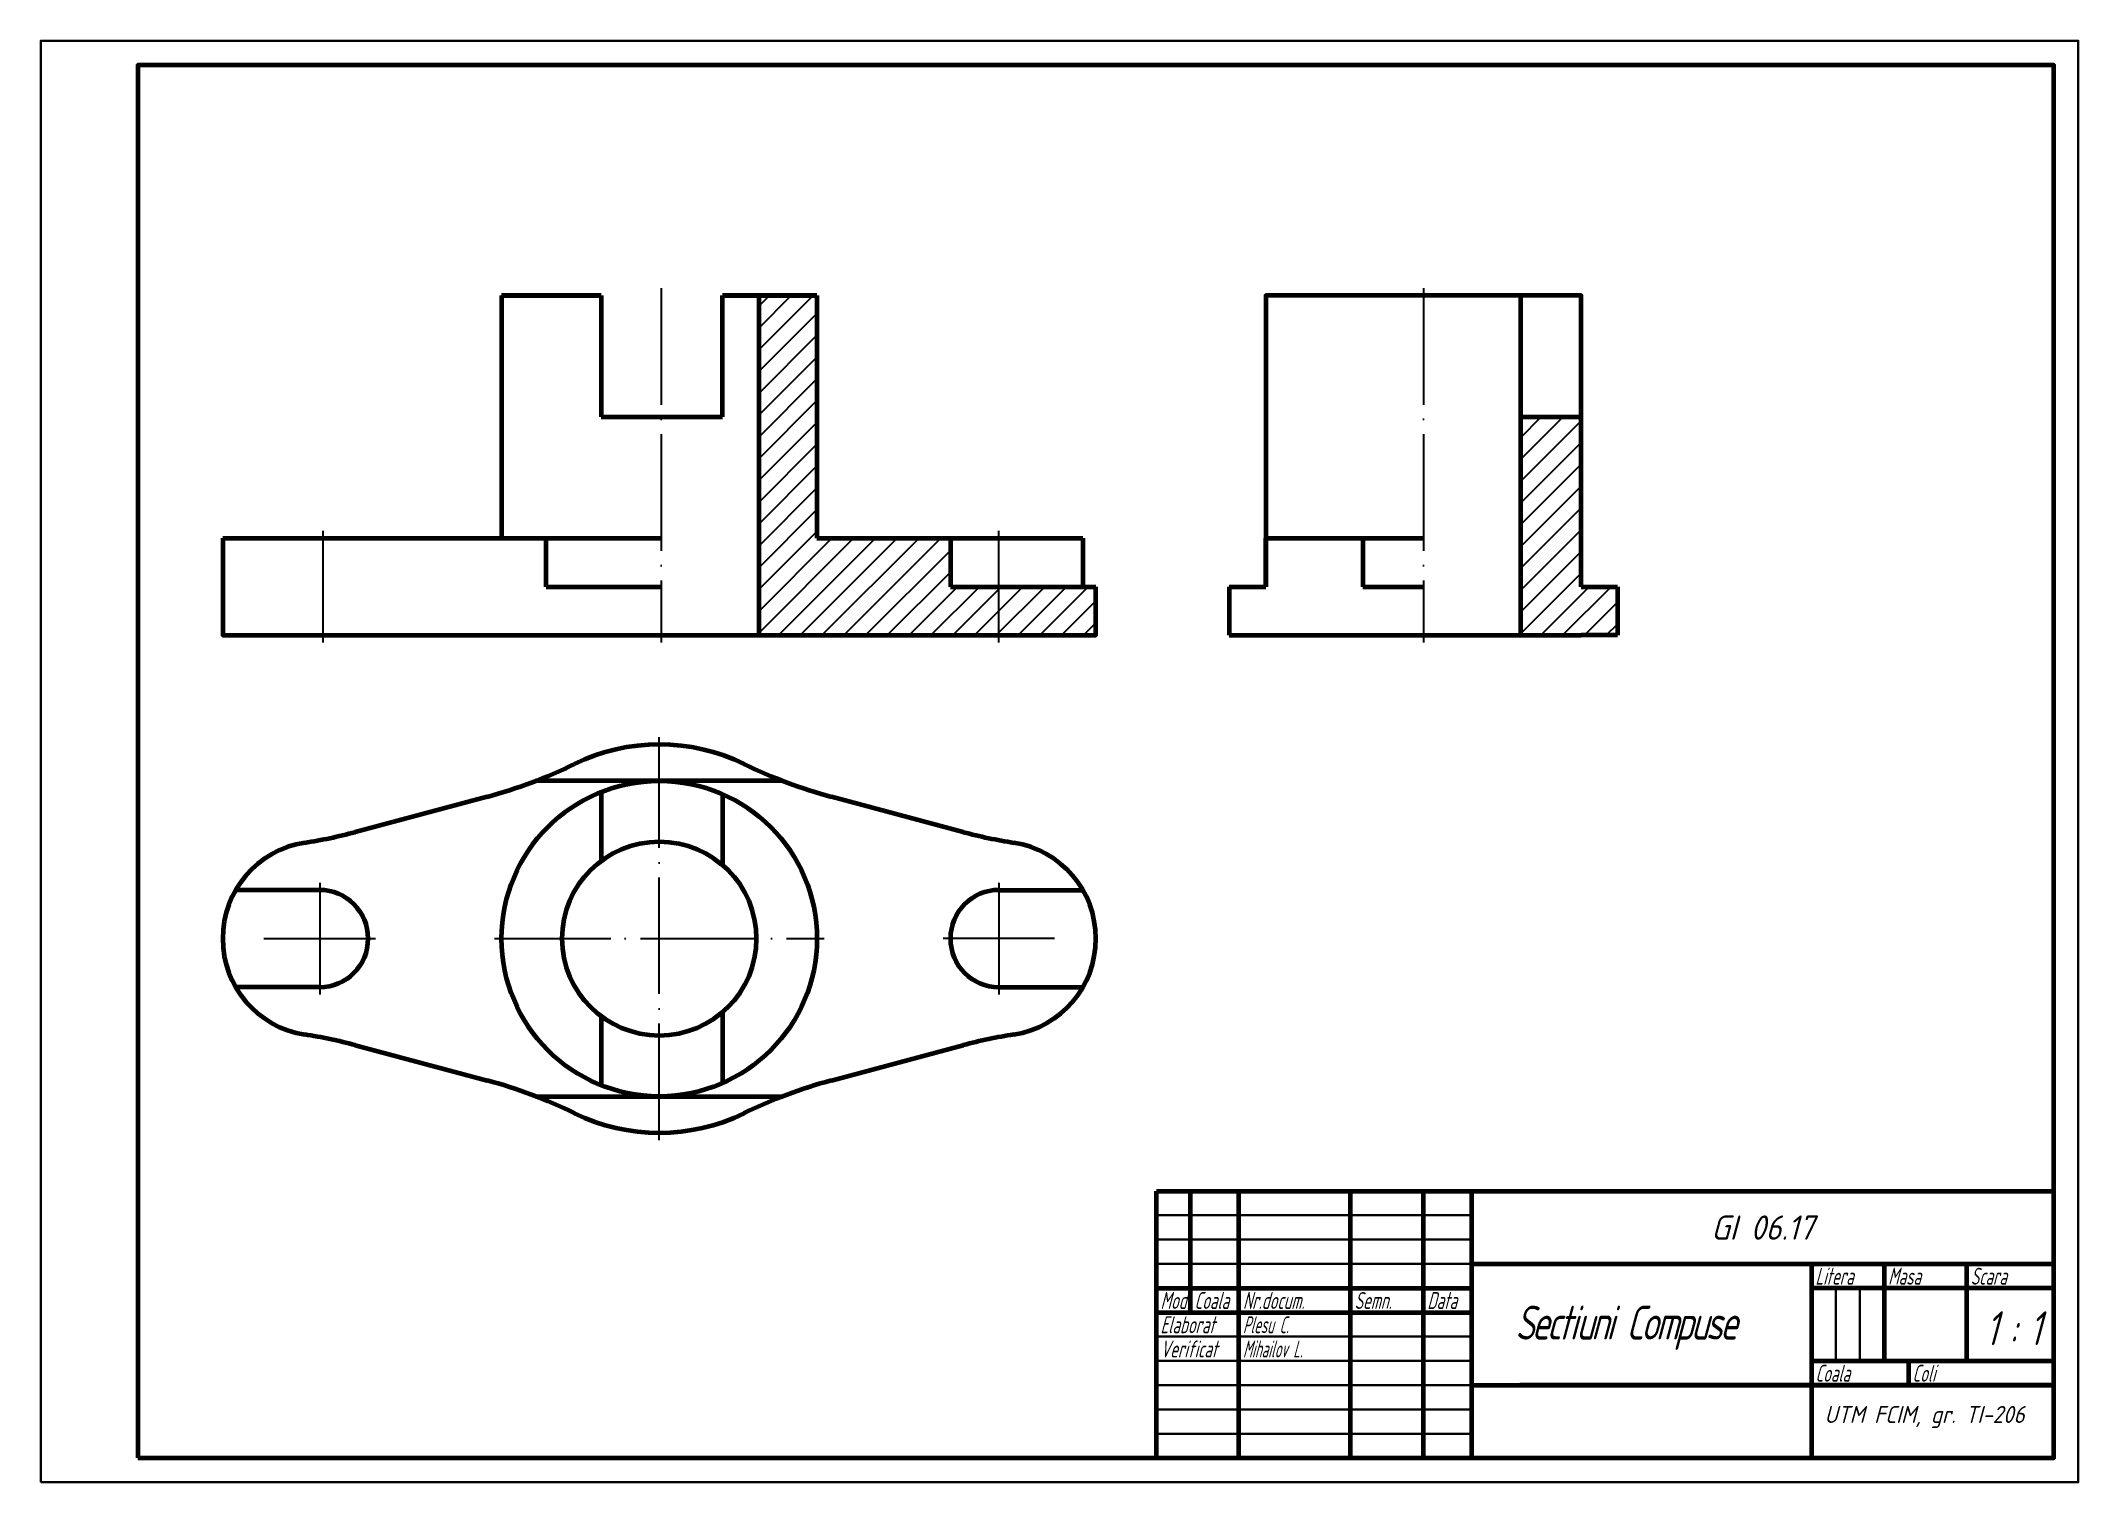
# Model space of a CAD drawing. Header units: millimetres. Extents: x 0 to 420, y 0 to 297.
import ezdxf
from ezdxf.enums import TextEntityAlignment as Align

# ---------------------------------------------------------------- set-up
doc = ezdxf.new("R2010")
doc.units = ezdxf.units.MM
doc.linetypes.add('ACAD_ISO04W100', pattern=[30, 24, -3, 0, -3])
for name, color, linetype, lineweight in [('Axe', 92, 'ACAD_ISO04W100', 30), ('Contur', 12, 'Continuous', 70), ('Hasura', 31, 'ACAD_ISO04W100', 30), ('Subtire', 53, 'Continuous', 35), ('text3.5', 21, 'Continuous', 35), ('text5', 221, 'Continuous', 50), ('text7', 130, 'Continuous', 70)]:
    doc.layers.add(name, color=color, linetype=linetype, lineweight=lineweight)
doc.styles.get("Standard").update_dxf_attribs({"font": 'isocp.shx', "oblique": 15})

msp = doc.modelspace()

# ---------------------------------------------------------------- hatches: boundary and pattern name
at = {"layer": 'Hasura'}
h = msp.add_hatch(dxfattribs=at)
h.set_pattern_fill('ANSI31', color=256)
h.paths.add_polyline_path([(217.5, 184.51), (187.5, 184.51), (187.5, 194.51), (160, 194.51), (160, 244.51), (148, 244.51), (148, 174.51), (217.5, 174.51)])
h = msp.add_hatch(dxfattribs=at)
h.set_pattern_fill('ANSI31', color=256)
h.paths.add_polyline_path([(317.5, 219.51), (305, 219.51), (305, 174.51), (317.5, 174.51), (325, 174.51), (325, 184.51), (317.5, 184.51)])

# ---------------------------------------------------------------- linework, layer by layer
at = {"layer": 'Axe'}
for p, q in [((127.86, 246.01), (127.86, 173.01)), ((285, 246.01), (285, 173.01)), ((58.22, 173.01), (58.22, 196.01)), ((197.5, 173.01), (197.5, 196.01)), ((127.5, 70.51), (127.5, 153.51)), ((57.5, 123.51), (57.5, 100.51)), ((197.5, 123.51), (197.5, 100.51)), ((46, 112.01), (69, 112.01)), ((93.5, 112.01), (161.5, 112.01)), ((209, 112.01), (186, 112.01))]:
    msp.add_line(p, q, dxfattribs=at)
at = {"layer": 'Contur'}
for p, q in [((95, 244.51), (115.5, 244.51)), ((95, 244.51), (95, 194.51)), ((95, 244.51), (115.5, 244.51)), ((115.5, 244.51), (115.5, 219.51)), ((140.5, 219.51), (140.5, 244.51)), ((140.5, 244.51), (160, 244.51)), ((148, 244.51), (148, 174.51)), ((160, 244.51), (160, 194.51)), ((305, 244.51), (305, 174.51)), ((115.5, 219.51), (140.5, 219.51)), ((305, 219.51), (317.5, 219.51)), ((37.5, 194.51), (127.86, 194.51)), ((104.18, 184.51), (104.18, 194.51)), ((160, 194.51), (214.82, 194.51)), ((187.5, 194.51), (187.5, 184.51)), ((214.82, 194.51), (214.82, 184.51)), ((252.5, 184.51), (252.5, 194.51)), ((252.5, 194.51), (285, 194.51)), ((272.5, 194.51), (272.5, 184.51)), ((104.18, 184.51), (127.86, 184.51)), ((187.5, 184.51), (217.5, 184.51)), ((245, 184.51), (252.5, 184.51)), ((245, 184.51), (245, 174.51)), ((272.5, 184.51), (285, 184.51)), ((317.5, 184.51), (325, 184.51)), ((325, 184.51), (325, 174.51)), ((245, 174.51), (252.5, 174.51)), ((325, 174.51), (317.5, 174.51)), ((92, 141.25), (64.83, 133.97)), ((115.5, 142.21), (115.5, 128.01)), ((140.5, 141.8), (140.5, 127.21)), ((190.17, 133.97), (162.99, 141.25)), ((57.5, 122.01), (40.18, 122.01)), ((197.5, 122.01), (214.82, 122.01)), ((57.5, 102.01), (40.18, 102.01)), ((197.5, 102.01), (214.82, 102.01)), ((140.5, 96.81), (140.5, 82.22)), ((115.5, 96.01), (115.5, 81.81)), ((64.83, 90.05), (92, 82.77)), ((162.99, 82.77), (190.17, 90.05)), ((230, 5), (230, 60)), ((230, 5), (230, 60)), ((230, 60), (415, 60)), ((230, 5), (230, 60)), ((237, 35), (237, 60)), ((247, 5), (247, 60)), ((247, 5), (247, 60)), ((270, 5), (270, 60)), ((270, 5), (270, 60)), ((285, 5), (285, 60)), ((295, 5), (295, 60)), ((295, 45), (415, 45)), ((365, 45), (365, 5)), ((380, 45), (380, 25)), ((397, 25), (397, 45)), ((415, 45), (415, 45)), ((415, 45), (415, 45)), ((230, 40), (295, 40)), ((415, 40), (365, 40)), ((230, 35), (295, 35)), ((365, 25), (415, 25)), ((385, 25), (385, 20)), ((295, 20), (415, 20)), ((415, 20), (304.9, 20))]:
    msp.add_line(p, q, dxfattribs=at)
msp.add_lwpolyline([(20, 5), (415, 5), (415, 292), (20, 292)], close=True, dxfattribs=at)
for points in [[(115.5, 244.51), (95, 244.51)], [(160, 244.51), (140.5, 244.51)], [(317.5, 184.51), (317.5, 244.51), (252.5, 244.51), (252.5, 184.51)], [(37.5, 194.51), (37.5, 174.51), (217.5, 174.51), (217.5, 184.51)], [(252.5, 174.51), (317.5, 174.51)], [(152.97, 144.51), (102.03, 144.51)], [(102.03, 79.51), (152.97, 79.51)]]:
    msp.add_lwpolyline(points, dxfattribs=at)
for radius in [32.5, 20]:
    msp.add_circle((127.5, 112.01), radius, dxfattribs=at)
for centre, radius, start, end in [((127.5, 112.01), 40, 64.0046, 115.9954), ((66.14, 237.85), 100, 284.9905, 295.9954), ((188.86, 237.85), 100, 244.0046, 255.0095), ((57.5, 112.01), 20, 98.8852, 261.1148), ((38.96, 230.57), 100, 278.8852, 284.9905), ((216.03, 230.57), 100, 255.0095, 261.1148), ((197.5, 112.01), 20, 278.8852, 81.1148), ((57.5, 112.01), 10, 270, 90), ((197.5, 112.01), 10, 90, 270), ((38.96, -6.55), 100, 75.0095, 81.1148), ((216.03, -6.55), 100, 98.8852, 104.9905), ((66.14, -13.82), 100, 64.0046, 75.0095), ((188.86, -13.82), 100, 104.9905, 115.9954), ((127.5, 112.01), 40, 244.0046, 295.9954)]:
    msp.add_arc(centre, radius, start, end, dxfattribs=at)
at = {"layer": 'Subtire'}
for p, q in [((230, 55), (295, 55)), ((230, 50), (295, 50)), ((230, 45), (295, 45)), ((370, 40), (370, 25)), ((375, 40), (375, 25)), ((230, 30), (295, 30)), ((230, 25), (295, 25)), ((230, 20), (295, 20)), ((230, 15), (295, 15)), ((230, 10), (295, 10))]:
    msp.add_line(p, q, dxfattribs=at)
msp.add_lwpolyline([(0, 0), (420, 0), (420, 297), (0, 297)], close=True, dxfattribs=at)
at = {"layer": 'text5'}
msp.add_line((320, 0), (320, 0), dxfattribs=at)

# ---------------------------------------------------------------- texts
at = {"layer": 'text3.5', "char_height": 3.5, "attachment_point": 1}
for s, width, insert in [('{\\Fisocp|c238;\\W0.7;Litera}', 4.3941, (365.81, 44.2)), ('{\\Fisocp|c238;\\W0.7;Masa}', 4.3941, (380.81, 44.2)), ('{\\Fisocp|c238;\\W0.7;Scara}', 4.3941, (397.81, 44.2)), ('{\\Fisocp|c238;\\W0.7;Mod.}', 4.3941, (230.81, 39.2)), ('{\\Fisocp|c238;\\W0.7;Coala}', 4.3941, (237.81, 39.2)), ('{\\Fisocp|c238;\\W0.7;Nr.docum.}', 4.3941, (247.81, 39.2)), ('{\\Fisocp|c238;\\W0.7;Semn.}', 4.3941, (270.81, 39.2)), ('{\\Fisocp|c238;\\W0.7;Data}', 4.3941, (285.81, 39.2)), ('{\\Fisocp|c238;\\W0.7;Elaborat}', 4.3941, (230.81, 34.2)), ('{\\W0.6;Plesu C.}', 22.189, (247.81, 34.2)), ('{\\Fisocp|c238;\\W0.7;Verificat}', 4.3941, (230.81, 29.2)), ('{\\W0.6;Mihailov L.}', 22.189, (247.81, 29.2)), ('{\\Fisocp|c238;\\W0.7;Coala}', 4.3941, (365.81, 24.2)), ('{\\Fisocp|c238;\\W0.7;Coli}', 4.3941, (385.81, 24.2))]:
    msp.add_mtext_dynamic_manual_height_columns(s, width=width, gutter_width=12.5, heights=[0], dxfattribs=dict(at, insert=insert))
at = {"layer": 'text5', "oblique": 15}
msp.add_text('GI 06.17', height=5, dxfattribs=at).set_placement((354.92, 52.48), align=Align.MIDDLE)
at = {"layer": 'text5', "insert": (367.68, 15.71), "char_height": 3.5, "attachment_point": 1}
msp.add_mtext_dynamic_manual_height_columns('UTM FCIM, gr. TI-206', width=54.2101, gutter_width=17.5, heights=[14.87], dxfattribs=at)
at = {"layer": 'text7'}
note = msp.add_mtext_dynamic_manual_height_columns('{\\W0.8;\\T0.85;Sectiuni Compuse\\P}', width=57.03, gutter_width=17.5, heights=[14.14, 0], dxfattribs=dict(at, insert=(303.94, 36.39), char_height=7, attachment_point=1))
at = {"layer": 'text7', "insert": (400.87, 35.24), "char_height": 7, "attachment_point": 1}
msp.add_mtext_dynamic_manual_height_columns('{\\W0.8;\\T0.85;1 : 1}', width=16.2769, gutter_width=17.5, heights=[7.63], dxfattribs=at)

doc.saveas('drawing.dxf')
